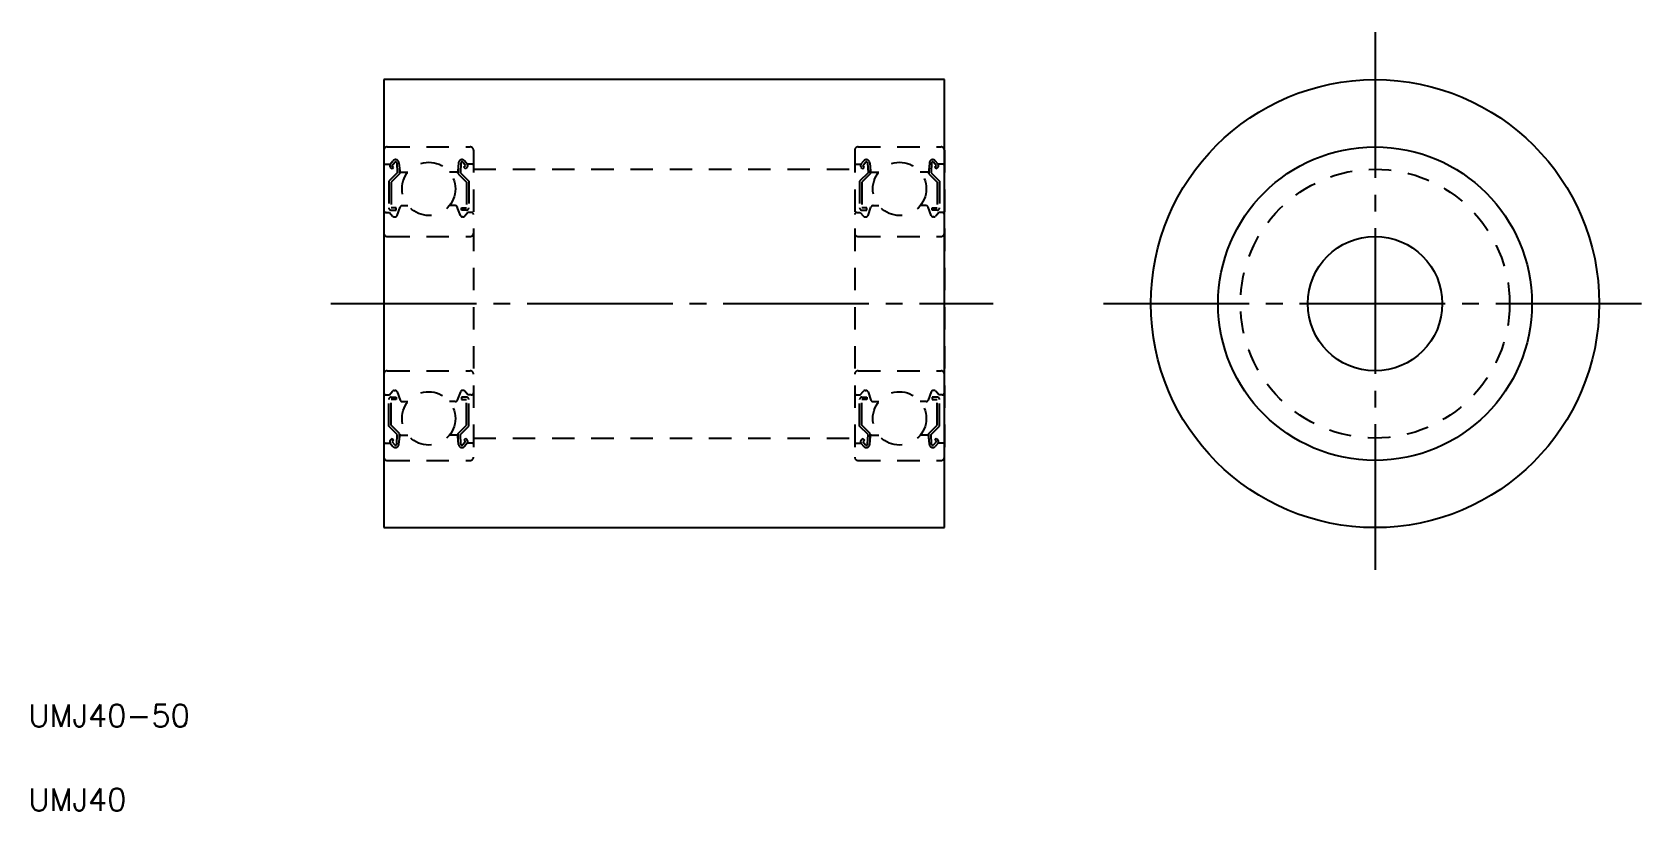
# Model space of a CAD drawing. Extents: x 73 to 217, y 155 to 224.
import ezdxf

# ---------------------------------------------------------------- set-up
doc = ezdxf.new("R2010")
doc.units = 0
doc.linetypes.add('CENTER', pattern=[17.5, 13, -1.5, 1.5, -1.5])
doc.linetypes.add('DASHED', pattern=[3.5, 2, -1.5])
doc.layers.get('0').update_dxf_attribs({"linetype": 'CONTINUOUS'})
doc.layers.add('CENTER', color=1, linetype='CENTER')
doc.styles.get("Standard").update_dxf_attribs({"font": 'txt.shx', "bigfont": '@extfont2.shx'})

msp = doc.modelspace()

# ---------------------------------------------------------------- linework, layer by layer
at = {"color": 7, "linetype": 'CONTINUOUS'}
for p, q in [((104.03, 219.81), (104.03, 179.81)), ((154.03, 219.81), (104.03, 219.81)), ((154.03, 179.81), (154.03, 219.81)), ((104.03, 179.81), (154.03, 179.81))]:
    msp.add_line(p, q, dxfattribs=at)
at = {"color": 3, "linetype": 'DASHED'}
for p, q in [((104.03, 213.51), (104.03, 186.11)), ((104.33, 213.81), (111.73, 213.81)), ((112.03, 213.51), (112.03, 186.11)), ((146.03, 213.51), (146.03, 186.11)), ((146.33, 213.81), (153.73, 213.81)), ((154.03, 213.51), (154.03, 186.11)), ((104.13, 212.26), (104.59, 212.26)), ((104.59, 212.26), (104.84, 212.56)), ((104.77, 211.85), (104.62, 211.98)), ((104.75, 212.13), (105, 212.43)), ((104.9, 212), (104.75, 212.13)), ((104.77, 211.85), (104.9, 212)), ((105.17, 212.37), (105.22, 211.49)), ((105.37, 212.39), (105.44, 211.65)), ((105.42, 211.88), (105.42, 211.41)), ((110.7, 212.39), (110.63, 211.65)), ((110.65, 211.88), (110.65, 211.41)), ((110.89, 212.37), (110.85, 211.49)), ((111.32, 212.13), (111.07, 212.43)), ((111.17, 212), (111.32, 212.13)), ((111.3, 211.85), (111.17, 212)), ((111.47, 212.26), (111.22, 212.56)), ((111.3, 211.85), (111.45, 211.98)), ((111.93, 212.26), (111.47, 212.26)), ((112.03, 211.81), (146.03, 211.81)), ((146.13, 212.26), (146.59, 212.26)), ((146.59, 212.26), (146.84, 212.56)), ((146.77, 211.85), (146.62, 211.98)), ((146.75, 212.13), (147, 212.43)), ((146.9, 212), (146.75, 212.13)), ((146.77, 211.85), (146.9, 212)), ((147.17, 212.37), (147.22, 211.49)), ((147.37, 212.39), (147.44, 211.65)), ((147.42, 211.88), (147.42, 211.41)), ((152.7, 212.39), (152.63, 211.65)), ((152.65, 211.88), (152.65, 211.41)), ((152.89, 212.37), (152.85, 211.49)), ((153.32, 212.13), (153.07, 212.43)), ((153.17, 212), (153.32, 212.13)), ((153.3, 211.85), (153.17, 212)), ((153.47, 212.26), (153.22, 212.56)), ((153.3, 211.85), (153.45, 211.98)), ((153.93, 212.26), (153.47, 212.26)), ((105.22, 211.49), (104.47, 210.74)), ((104.47, 210.74), (104.47, 208.36)), ((105.42, 211.41), (104.67, 210.66)), ((104.67, 210.66), (104.67, 208.36)), ((105.54, 211.56), (106.18, 211.56)), ((110.53, 211.56), (109.88, 211.56)), ((110.65, 211.41), (111.4, 210.66)), ((110.85, 211.49), (111.6, 210.74)), ((111.4, 210.66), (111.4, 208.36)), ((111.6, 210.74), (111.6, 208.36)), ((147.22, 211.49), (146.47, 210.74)), ((146.47, 210.74), (146.47, 208.36)), ((147.42, 211.41), (146.67, 210.66)), ((146.67, 210.66), (146.67, 208.36)), ((147.54, 211.56), (148.18, 211.56)), ((152.53, 211.56), (151.88, 211.56)), ((152.65, 211.41), (153.4, 210.66)), ((152.85, 211.49), (153.6, 210.74)), ((153.4, 210.66), (153.4, 208.36)), ((153.6, 210.74), (153.6, 208.36)), ((104.23, 207.96), (104.53, 207.96)), ((104.53, 207.96), (104.81, 207.63)), ((105.12, 208.36), (104.67, 208.36)), ((104.67, 208.16), (105.12, 208.16)), ((104.96, 207.56), (105.03, 207.56)), ((105.12, 208.16), (105.12, 208.36)), ((105.22, 207.69), (105.48, 208.43)), ((105.67, 208.56), (106.18, 208.56)), ((110.4, 208.56), (109.88, 208.56)), ((110.85, 207.69), (110.58, 208.43)), ((110.95, 208.36), (111.4, 208.36)), ((110.95, 208.16), (110.95, 208.36)), ((111.4, 208.16), (110.95, 208.16)), ((111.1, 207.56), (111.04, 207.56)), ((111.53, 207.96), (111.26, 207.63)), ((111.83, 207.96), (111.53, 207.96)), ((146.23, 207.96), (146.53, 207.96)), ((146.53, 207.96), (146.81, 207.63)), ((147.12, 208.36), (146.67, 208.36)), ((146.67, 208.16), (147.12, 208.16)), ((146.96, 207.56), (147.03, 207.56)), ((147.12, 208.16), (147.12, 208.36)), ((147.22, 207.69), (147.48, 208.43)), ((147.67, 208.56), (148.18, 208.56)), ((152.4, 208.56), (151.88, 208.56)), ((152.85, 207.69), (152.58, 208.43)), ((152.95, 208.36), (153.4, 208.36)), ((152.95, 208.16), (152.95, 208.36)), ((153.4, 208.16), (152.95, 208.16)), ((153.1, 207.56), (153.04, 207.56)), ((153.53, 207.96), (153.26, 207.63)), ((153.83, 207.96), (153.53, 207.96)), ((104.33, 205.81), (111.73, 205.81)), ((146.33, 205.81), (153.73, 205.81)), ((104.33, 193.81), (111.73, 193.81)), ((146.33, 193.81), (153.73, 193.81)), ((104.23, 191.66), (104.53, 191.66)), ((104.53, 191.66), (104.81, 191.99)), ((104.96, 192.06), (105.03, 192.06)), ((105.22, 191.93), (105.48, 191.19)), ((110.85, 191.93), (110.58, 191.19)), ((111.1, 192.06), (111.04, 192.06)), ((111.53, 191.66), (111.26, 191.99)), ((111.83, 191.66), (111.53, 191.66)), ((146.23, 191.66), (146.53, 191.66)), ((146.53, 191.66), (146.81, 191.99)), ((146.96, 192.06), (147.03, 192.06)), ((147.22, 191.93), (147.48, 191.19)), ((152.85, 191.93), (152.58, 191.19)), ((153.1, 192.06), (153.04, 192.06)), ((153.53, 191.66), (153.26, 191.99)), ((153.83, 191.66), (153.53, 191.66)), ((104.47, 188.88), (104.47, 191.26)), ((104.67, 191.46), (105.12, 191.46)), ((104.67, 188.96), (104.67, 191.26)), ((105.12, 191.26), (104.67, 191.26)), ((105.12, 191.46), (105.12, 191.26)), ((105.67, 191.06), (106.18, 191.06)), ((105.8, 191.06), (105.8, 191.06)), ((105.93, 191.06), (105.93, 191.06)), ((110.4, 191.06), (109.88, 191.06)), ((110.95, 191.46), (110.95, 191.26)), ((111.4, 191.46), (110.95, 191.46)), ((110.95, 191.26), (111.4, 191.26)), ((111.4, 188.96), (111.4, 191.26)), ((111.6, 188.88), (111.6, 191.26)), ((146.47, 188.88), (146.47, 191.26)), ((146.67, 191.46), (147.12, 191.46)), ((146.67, 188.96), (146.67, 191.26)), ((147.12, 191.26), (146.67, 191.26)), ((147.12, 191.46), (147.12, 191.26)), ((147.67, 191.06), (148.18, 191.06)), ((147.8, 191.06), (147.8, 191.06)), ((147.93, 191.06), (147.93, 191.06)), ((152.4, 191.06), (151.88, 191.06)), ((152.95, 191.46), (152.95, 191.26)), ((153.4, 191.46), (152.95, 191.46)), ((152.95, 191.26), (153.4, 191.26)), ((153.4, 188.96), (153.4, 191.26)), ((153.6, 188.88), (153.6, 191.26)), ((105.22, 188.13), (104.47, 188.88)), ((105.42, 188.21), (104.67, 188.96)), ((110.65, 188.21), (111.4, 188.96)), ((110.85, 188.13), (111.6, 188.88)), ((147.22, 188.13), (146.47, 188.88)), ((147.42, 188.21), (146.67, 188.96)), ((152.65, 188.21), (153.4, 188.96)), ((152.85, 188.13), (153.6, 188.88)), ((104.13, 187.36), (104.59, 187.36)), ((104.59, 187.36), (104.84, 187.06)), ((104.77, 187.77), (104.62, 187.64)), ((104.9, 187.62), (104.75, 187.49)), ((104.75, 187.49), (105, 187.19)), ((104.77, 187.77), (104.9, 187.62)), ((105.17, 187.25), (105.22, 188.13)), ((105.37, 187.23), (105.44, 187.97)), ((105.42, 187.74), (105.42, 188.21)), ((105.54, 188.06), (106.18, 188.06)), ((110.53, 188.06), (109.88, 188.06)), ((110.7, 187.23), (110.63, 187.97)), ((110.65, 187.74), (110.65, 188.21)), ((110.89, 187.25), (110.85, 188.13)), ((111.32, 187.49), (111.07, 187.19)), ((111.3, 187.77), (111.17, 187.62)), ((111.17, 187.62), (111.32, 187.49)), ((111.47, 187.36), (111.22, 187.06)), ((111.3, 187.77), (111.45, 187.64)), ((111.93, 187.36), (111.47, 187.36)), ((112.03, 187.81), (146.03, 187.81)), ((146.13, 187.36), (146.59, 187.36)), ((146.59, 187.36), (146.84, 187.06)), ((146.77, 187.77), (146.62, 187.64)), ((146.9, 187.62), (146.75, 187.49)), ((146.75, 187.49), (147, 187.19)), ((146.77, 187.77), (146.9, 187.62)), ((147.17, 187.25), (147.22, 188.13)), ((147.37, 187.23), (147.44, 187.97)), ((147.42, 187.74), (147.42, 188.21)), ((147.54, 188.06), (148.18, 188.06)), ((152.53, 188.06), (151.88, 188.06)), ((152.7, 187.23), (152.63, 187.97)), ((152.65, 187.74), (152.65, 188.21)), ((152.89, 187.25), (152.85, 188.13)), ((153.32, 187.49), (153.07, 187.19)), ((153.3, 187.77), (153.17, 187.62)), ((153.17, 187.62), (153.32, 187.49)), ((153.47, 187.36), (153.22, 187.06)), ((153.3, 187.77), (153.45, 187.64)), ((153.93, 187.36), (153.47, 187.36)), ((104.33, 185.81), (111.73, 185.81)), ((146.33, 185.81), (153.73, 185.81))]:
    msp.add_line(p, q, dxfattribs=at)
at = {"color": 7, "linetype": 'CONTINUOUS'}
for radius in [20, 14, 6]:
    msp.add_circle((192.45, 199.81), radius, dxfattribs=at)
at = {"color": 3, "linetype": 'DASHED'}
for centre, radius in [((108.03, 210.06), 2.38), ((150.03, 210.06), 2.38), ((192.45, 199.81), 12), ((108.03, 189.56), 2.38), ((150.03, 189.56), 2.38)]:
    msp.add_circle(centre, radius, dxfattribs=at)
for centre, radius, start, end in [((104.33, 213.51), 0.3, 90, 180), ((111.73, 213.51), 0.3, 0, 90), ((146.33, 213.51), 0.3, 90, 180), ((153.73, 213.51), 0.3, 0, 90), ((104.13, 212.36), 0.1, 180, 270), ((104.75, 212.13), 0.2, 140.002, 230.0863), ((105.07, 212.37), 0.3, 4.9968, 140.002), ((105.07, 212.37), 0.1, 2.8198, 140.0022), ((110.99, 212.37), 0.3, 39.998, 175.0032), ((110.99, 212.37), 0.1, 39.9978, 177.1802), ((111.32, 212.13), 0.2, 309.9137, 39.998), ((111.93, 212.36), 0.1, 270, 0), ((146.13, 212.36), 0.1, 180, 270), ((146.75, 212.13), 0.2, 140.002, 230.0863), ((147.07, 212.37), 0.3, 4.9968, 140.002), ((147.07, 212.37), 0.1, 2.8198, 140.0022), ((152.99, 212.37), 0.3, 39.998, 175.0032), ((152.99, 212.37), 0.1, 39.9978, 177.1802), ((153.32, 212.13), 0.2, 309.9137, 39.998), ((153.93, 212.36), 0.1, 270, 0), ((105.54, 211.66), 0.1, 184.9968, 269.9991), ((110.53, 211.66), 0.1, 270.0009, 355.0032), ((147.54, 211.66), 0.1, 184.9968, 269.9991), ((152.53, 211.66), 0.1, 270.0009, 355.0032), ((104.23, 207.76), 0.2, 90, 180), ((104.67, 208.36), 0.2, 180, 270), ((104.96, 207.76), 0.2, 219.9952, 270), ((105.03, 207.76), 0.2, 270, 339.9916), ((105.67, 208.36), 0.2, 90, 159.9916), ((110.4, 208.36), 0.2, 20.0084, 90), ((111.04, 207.76), 0.2, 200.0084, 270), ((111.1, 207.76), 0.2, 270, 320.0048), ((111.4, 208.36), 0.2, 270, 0), ((111.83, 207.76), 0.2, 0, 90), ((146.23, 207.76), 0.2, 90, 180), ((146.67, 208.36), 0.2, 180, 270), ((146.96, 207.76), 0.2, 219.9952, 270), ((147.03, 207.76), 0.2, 270, 339.9916), ((147.67, 208.36), 0.2, 90, 159.9916), ((152.4, 208.36), 0.2, 20.0084, 90), ((153.04, 207.76), 0.2, 200.0084, 270), ((153.1, 207.76), 0.2, 270, 320.0048), ((153.4, 208.36), 0.2, 270, 0), ((153.83, 207.76), 0.2, 0, 90), ((104.33, 206.11), 0.3, 180, 270), ((111.73, 206.11), 0.3, 270, 0), ((146.33, 206.11), 0.3, 180, 270), ((153.73, 206.11), 0.3, 270, 0), ((104.33, 193.51), 0.3, 90, 180), ((111.73, 193.51), 0.3, 0, 90), ((146.33, 193.51), 0.3, 90, 180), ((153.73, 193.51), 0.3, 0, 90), ((104.23, 191.86), 0.2, 180, 270), ((104.96, 191.86), 0.2, 90, 140.0048), ((105.03, 191.86), 0.2, 20.0084, 90), ((111.04, 191.86), 0.2, 90, 159.9916), ((111.1, 191.86), 0.2, 39.9952, 90), ((111.83, 191.86), 0.2, 270, 0), ((146.23, 191.86), 0.2, 180, 270), ((146.96, 191.86), 0.2, 90, 140.0048), ((147.03, 191.86), 0.2, 20.0084, 90), ((153.04, 191.86), 0.2, 90, 159.9916), ((153.1, 191.86), 0.2, 39.9952, 90), ((153.83, 191.86), 0.2, 270, 0), ((104.67, 191.26), 0.2, 90, 180), ((105.67, 191.26), 0.2, 200.0084, 270), ((110.4, 191.26), 0.2, 270, 339.9916), ((111.4, 191.26), 0.2, 0, 90), ((146.67, 191.26), 0.2, 90, 180), ((147.67, 191.26), 0.2, 200.0084, 270), ((152.4, 191.26), 0.2, 270, 339.9916), ((153.4, 191.26), 0.2, 0, 90), ((104.13, 187.26), 0.1, 90, 180), ((104.75, 187.49), 0.2, 129.9137, 219.998), ((105.07, 187.26), 0.3, 219.998, 355.0032), ((105.07, 187.26), 0.1, 219.9978, 357.1802), ((105.54, 187.96), 0.1, 90.0009, 175.0032), ((110.53, 187.96), 0.1, 4.9968, 89.9991), ((110.99, 187.26), 0.3, 184.9968, 320.002), ((110.99, 187.26), 0.1, 182.8198, 320.0022), ((111.32, 187.49), 0.2, 320.002, 50.0863), ((111.93, 187.26), 0.1, 0, 90), ((146.13, 187.26), 0.1, 90, 180), ((146.75, 187.49), 0.2, 129.9137, 219.998), ((147.07, 187.26), 0.3, 219.998, 355.0032), ((147.07, 187.26), 0.1, 219.9978, 357.1802), ((147.54, 187.96), 0.1, 90.0009, 175.0032), ((152.53, 187.96), 0.1, 4.9968, 89.9991), ((152.99, 187.26), 0.3, 184.9968, 320.002), ((152.99, 187.26), 0.1, 182.8198, 320.0022), ((153.32, 187.49), 0.2, 320.002, 50.0863), ((153.93, 187.26), 0.1, 0, 90), ((104.33, 186.11), 0.3, 180, 270), ((111.73, 186.11), 0.3, 270, 0), ((146.33, 186.11), 0.3, 180, 270), ((153.73, 186.11), 0.3, 270, 0)]:
    msp.add_arc(centre, radius, start, end, dxfattribs=at)
at = {"layer": 'CENTER', "color": 1, "linetype": 'CENTER'}
for p, q in [((192.45, 224.04), (192.45, 175.58)), ((99.3, 199.81), (158.37, 199.81)), ((168.22, 199.81), (216.69, 199.81))]:
    msp.add_line(p, q, dxfattribs=at)

# ---------------------------------------------------------------- texts
at = {"color": 7, "linetype": 'CONTINUOUS'}
for s, p in [('UMJ40-50', (72.32, 162.03)), ('UMJ40', (72.32, 154.53))]:
    msp.add_text(s, height=2, dxfattribs=at).set_placement(p)

doc.saveas('drawing.dxf')
